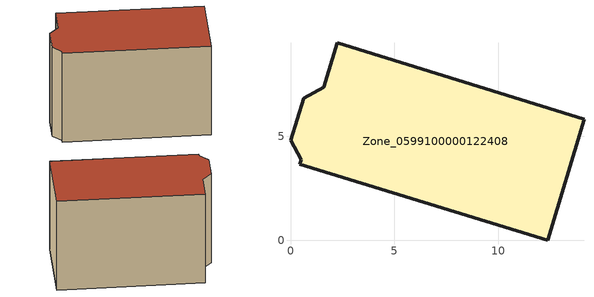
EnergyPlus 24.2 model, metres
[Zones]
Zone_0599100000122408
 floor ground (C_G): 0.63,6.83 1.59,7.36 2.24,9.49 14.12,5.82 12.38,0 0.45,3.65 0.52,3.87 0,4.8 z0
 wall outside (C_F): 0.45,3.65 12.38,0 14.12,5.82 2.24,9.49 1.59,7.36 0.63,6.83 0,4.8 0.52,3.87 0.45,3.65 z0:8.87
 roof outside (C_R): 0.63,6.83 0,4.8 0.52,3.87 0.45,3.65 12.38,0 14.12,5.82 2.24,9.49 1.59,7.36 z8.87
[BUILDING]
Pand.0599100000122408: North Axis=0; Terrain=City; Loads Convergence Tolerance Value=0.04; Temperature Convergence Tolerance Value=0.4; Solar Distribution=FullExterior; Maximum Number of Warmup Days=25; Minimum Number of Warmup Days=1
[Site:Location]
Rotterdam.The.Hague.AP_ZH_NLD Design_Conditions: Latitude=51.96; Longitude=4.45; Time Zone=1; Elevation=-4.5
[SITE:GROUNDTEMPERATURE:BUILDINGSURFACE]
18, 18, 18, 18, 18, 18, 18, 18, 18, 18, 18, 18
[MATERIAL] Thermal Absorptance=0.9; Solar Absorptance=0.7; Visible Absorptance=0.7
Name | Roughness | Thickness | Conductivity | Density | Specific Heat
G.TI.1946 | MediumSmooth | 0.15 | 1 | 540 | 1210
F.TI.1946 | Rough | 0.3 | 0.857143 | 1920 | 840
R.TI.1946 | MediumRough | 0.2 | 0.1 | 1500 | 1000
[CONSTRUCTION]
C_G: G.TI.1946
C_F: F.TI.1946
C_R: R.TI.1946
[ZONE]
Zone_0599100000122408: Type=1; Multiplier=1; Ceiling Height=Autocalculate; Volume=Autocalculate; Floor Area=autocalculate; Part of Total Floor Area=Yes
[ZONEINFILTRATION:DESIGNFLOWRATE]
Infil_Zone_0599100000122408: Zone or ZoneList or Space or SpaceList=Zone_0599100000122408; Schedule=AlwaysOn; Design Flow Rate Calculation Method=Flow/Area; Flow Rate per Floor Area=0.003; Constant Term Coefficient=1; Temperature Term Coefficient=0; Velocity Term Coefficient=0; Velocity Squared Term Coefficient=0
[HVACTEMPLATE:ZONE:IDEALLOADSAIRSYSTEM]
Zone_0599100000122408: Maximum Heating Supply Air Temperature=50; Minimum Cooling Supply Air Temperature=13; Maximum Heating Supply Air Humidity Ratio=0.0156; Minimum Cooling Supply Air Humidity Ratio=0.0077; Heating Limit=NoLimit; Cooling Limit=NoLimit; Dehumidification Control Type=ConstantSensibleHeatRatio; Cooling Sensible Heat Ratio=0.7; Dehumidification Setpoint=60; Humidification Control Type=None; Humidification Setpoint=30; Outdoor Air Method=None; Outdoor Air Flow Rate per Person=0.00944; Outdoor Air Flow Rate per Zone Floor Area=0; Outdoor Air Flow Rate per Zone=0; Demand Controlled Ventilation Type=None; Outdoor Air Economizer Type=NoEconomizer; Heat Recovery Type=None; Sensible Heat Recovery Effectiveness=0.7; Latent Heat Recovery Effectiveness=0.65
[ZONECONTROL:THERMOSTAT]
ThermostatControl_Zone_0599100000122408: Zone or ZoneList=Zone_0599100000122408; Control Type Schedule=DualSetpointControlType; Control 1=Thermostat_Zone_0599100000122408; Temperature Difference Between Cutout And Setpoint=0
[THERMOSTATSETPOINT:DUALSETPOINT]
Thermostat_Zone_0599100000122408: Heating Setpoint Temperature Schedule=HeatingSetpoint_Zone_0599100000122408; Cooling Setpoint Temperature Schedule=CoolingSetpoint_Zone_0599100000122408
[SCHEDULE:COMPACT]
HeatingSetpoint_Zone_0599100000122408: Through: 12/31, For: AllDays, Until: 24:00, 21
CoolingSetpoint_Zone_0599100000122408: Through: 12/31, For: AllDays, Until: 24:00, 24
DualSetpointControlType: Through: 12/31, For: AllDays, Until: 24:00, 4
AlwaysOn: Through: 12/31, For: AllDays, Until: 24:00, 1
